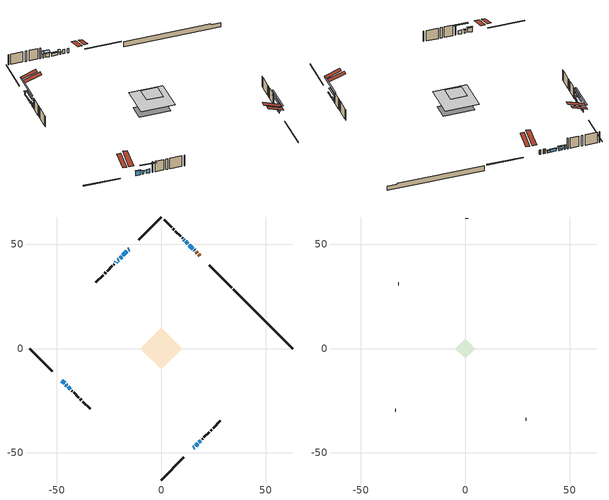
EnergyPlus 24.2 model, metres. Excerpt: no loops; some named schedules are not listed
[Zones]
conditioned space
 floor outside (Floor1 construction): -1.63,0 0,1.63 1.63,0 0,-1.63 z0.61
 floor adiabatic (AdiabaticFloorConstruction): -10,0 0,10 10,0 0,-10 z3.05
 floor foundation (Slab1 construction): -7.11,2.11 -2.11,7.11 7.11,-2.11 2.11,-7.11 z-1.83
 wall outside (RimJoist1 construction): 0,-62.94 10.8,-52.14 / -62.94,0 -52.14,-10.8 / 0,62.94 -10.8,52.14 / 33.84,29.11 23.03,39.91 z0.61:0.91
 wall outside (AdiabaticWallConstruction 1): 18.48,44.47 17.94,45 / 17.29,45.65 16.66,46.28 z0.61:2.64
 wall outside (AdiabaticWallConstruction): 16,46.94 15.79,47.16 / -18.97,43.97 -19.69,43.25 z0.61:1.53; -47.58,-15.36 -46.29,-16.65 z0.61:2.64; 15.13,47.81 13.41,49.54 z0.61:1.83; -15.36,47.58 -15.79,47.15 / -45.63,-17.31 -45.2,-17.74 / -20.34,42.6 -20.78,42.16 / -21.43,41.51 -21.87,41.08 z0.61:2.14; 15.36,-47.58 15.79,-47.15 z0.61:1.22; -16.45,46.5 -18.31,44.63 / 16.45,-46.5 17.38,-45.56 z0.61:1.12; 12.75,50.19 11.67,51.27 / -44.54,-18.4 -43.47,-19.48 z0.61:2.39; 11.02,51.93 10.83,52.11 z0.61:2.24; 18.04,-44.91 18.9,-44.04 z0.61:1.63
 wall outside (Wall1 construction): 19.56,-43.39 19.8,-43.14 / -42.81,-20.13 -42.57,-20.37 / -22.52,40.42 -22.76,40.18 / 10.18,52.76 9.94,53.01 z0.61:5.49
 wall outside (Wall2 construction): 20.46,-42.49 22.93,-40.01 / -41.91,-21.03 -39.44,-23.5 / -23.42,39.52 -25.89,37.05 / 9.28,53.66 6.81,56.14 z0.61:5.49
 wall outside (Wall3 construction): 23.59,-39.36 24.14,-38.8 / -38.78,-24.16 -38.23,-24.72 / -26.55,36.39 -27.11,35.84 / 6.15,56.79 5.6,57.35 z0.61:5.49
 wall outside (Wall4 construction): 24.8,-38.14 28.31,-34.63 / -37.57,-25.37 -34.05,-28.89 / -27.76,35.18 -31.28,31.67 / 4.94,58 1.42,61.52 z0.61:5.49
 wall foundation (FoundationWall1 construction): 34.49,28.45,-1.83 34.49,28.45,0.61 60.1,2.84,0.61 60.1,2.84,0.11 62.94,0,0.11 62.94,0,-1.83
 window (WindowConstruction 12): 16,46.94 15.79,47.16 z0.61:1.52
 window (WindowConstruction 7): -47.58,-15.36 -46.29,-16.65 z0.61:2.64
 window (WindowConstruction 8): 15.13,47.81 13.41,49.54 z0.61:1.83
 window (WindowConstruction 9): -15.36,47.58 -15.79,47.15 z0.61:2.13
 window (WindowConstruction 10): 15.36,-47.58 15.79,-47.15 z0.61:1.22
 window (WindowConstruction 11): -45.63,-17.31 -45.2,-17.74 z0.61:2.13
 window (WindowConstruction 13): -16.45,46.49 -18.31,44.63 z0.61:1.12
 window (WindowConstruction 14): 16.45,-46.49 17.38,-45.56 z0.61:1.12
 window (WindowConstruction): 12.75,50.19 11.67,51.27 z0.61:2.39
 window (WindowConstruction 1): 11.01,51.93 10.84,52.11 z0.61:2.23
 window (WindowConstruction 2): -18.97,43.97 -19.69,43.25 z0.61:1.52
 window (WindowConstruction 3): -20.35,42.6 -20.78,42.17 z0.61:2.13
 window (WindowConstruction 4): -21.43,41.51 -21.86,41.08 z0.61:2.13
 window (WindowConstruction 5): 18.04,-44.9 18.9,-44.04 z0.61:1.62
 window (WindowConstruction 6): -44.54,-18.4 -43.47,-19.48 z0.61:2.39
 door (Door): 18.48,44.47 17.95,45 z0.61:2.64
 door (Door 1): 17.29,45.65 16.66,46.28 z0.61:2.64
 ceiling adiabatic (AdiabaticFloorConstruction): 0,-10 10,0 0,10 -10,0 z3.05
 roof outside (Roof2 construction): 14.7,-48.24,5.49 9.53,-43.07,7.93 8.17,-44.43,7.93 13.34,-49.6,5.49; -48.24,-14.7,5.49 -43.07,-9.53,7.93 -44.43,-8.17,7.93 -49.6,-13.34,5.49; -14.7,48.24,5.49 -9.53,43.07,7.93 -8.17,44.43,7.93 -13.34,49.6,5.49; 19.13,43.81,5.49 13.96,38.64,7.93 15.32,37.27,7.93 20.5,42.45,5.49
attic - vented
 floor to conditioned space (Floor3 construction Reversed): -4.77,0 0,4.77 4.77,0 0,-4.77 z5.49
 wall outside (Wall5 construction): 28.97,-33.97 29.08,-33.86 / -33.4,-29.54 -33.29,-29.65 / -31.93,31.01 -32.04,30.9 / 0.77,62.18 0.66,62.29 z0.61:5.49
 roof outside (Roof1 construction): 12.68,-50.26,5.49 8.04,-45.62,7.68 6.82,-46.84,7.68 11.46,-51.48,5.49; -50.26,-12.68,5.49 -45.62,-8.04,7.68 -46.84,-6.82,7.68 -51.48,-11.46,5.49; -12.68,50.26,5.49 -8.04,45.62,7.68 -6.82,46.84,7.68 -11.46,51.48,5.49; 21.15,41.79,5.49 16.51,37.15,7.68 17.73,35.92,7.68 22.38,40.57,5.49
shading: 15.58,47.37 16.21,46.73 17.51,48.02 16.87,48.66 z1.82; -46.15,-16.8 -47.72,-15.22 -48.02,-15.51 -46.44,-17.09 z2.84; 13.26,49.68 15.27,47.67 15.56,47.96 13.55,49.97 z2.03; -15.93,47.01 -15.22,47.72 -15.51,48.02 -16.22,47.3 z2.34; 15.93,-47.01 15.22,-47.72 15.51,-48.02 16.22,-47.3 z1.42; -45.06,-17.88 -45.77,-17.17 -46.07,-17.46 -45.35,-18.17 z2.34; -21.91,41.04 -12.86,50.09 -13.15,50.38 -22.2,41.33 z6.2; 20.97,-41.97 12.86,-50.09 13.15,-50.38 21.26,-42.26 z6.2; 11.46,51.48 12.96,49.98 14.25,51.28 12.75,52.78 z2.69; 10.62,52.32 11.23,51.72 12.52,53.01 11.92,53.61 z2.53; -21.56,41.39 -17.1,45.84 -17.4,46.13 -21.85,41.68 z4.16; -22.64,40.3 -18.48,44.46 -18.77,44.75 -22.93,40.59 z4.77; -22.01,40.94 -21.29,41.65 -21.58,41.94 -22.3,41.23 z2.34; 20.77,-42.18 16.17,-46.77 16.46,-47.06 21.06,-42.47 z4.26; -41.6,-21.34 -46.41,-16.53 -46.7,-16.82 -41.89,-21.63 z5.03
[Building]
Building 1: Terrain=Suburbs
[Site:Location]
Edmonton Intl AP_AB: Latitude {deg}=53.31; Longitude {deg}=-113.58; Time Zone {hr}=-7; Elevation {m}=723; Keep Site Location Information=Yes
[Site:GroundTemperature:Shallow]
-1.56185, -3.61833, -3.78302, -2.80711, 1.11059, 5.01004, 8.39065, 10.5322, 10.7141, 8.97234, 5.67794, 1.89811
[Site:WaterMainsTemperature]
Calculation Method=Schedule; Temperature Schedule=mains temperature schedule
[Material] Roughness=Rough; Thermal Absorptance=0.9
Name | Thickness {m} | Conductivity {W/m-K} | Density {kg/m3} | Specific Heat {J/kg-K} | Solar Absorptance | Visible Absorptance
asphalt or fiberglass shingles | 0.00635 | 0.162714 | 1121.4 | 1465.45 | 0.4 | 0.4
ceiling loosefill ins | 0.254 | 0.0480833 | 16.02 | 1046.75 | 0.7 | 0.7
ceiling stud and cavity | 0.1397 | 0.955832 | 65.682 | 1177.47 | 0.7 | 0.7
concrete 4.0 in. | 0.1016 | 1.803125 | 2242.8 | 837.4 | 0.7 | 0.7
concrete 8.0 in. | 0.2032 | 1.803125 | 2242.8 | 837.4 | 0.7 | 0.7
door material | 0.04445 | 0.053851 | 512.64 | 1214.23 | 0.7 | 0.7
exterior vertical ins | 0.07309 | 0.029427 | 32.04 | 1214.23 | 0.7 | 0.7
floor covering | 0.0127 | 0.0433444 | 54.468 | 1339.84 | 0.6 | 0.6
floor rigid ins; rim joist rigid ins; wall rigid ins | 0.051816 | 0.029427 | 32.04 | 1214.23 | 0.7 | 0.7
floor rigid ins 1; wall rigid ins 1 | 0.512978 | 0.029427 | 32.04 | 1214.23 | 0.7 | 0.7
floor stud and cavity | 0.1397 | 0.0930976 | 92.3553 | 1139.71 | 0.7 | 0.7
floor stud and cavity 1 | 0.1397 | 1.75129 | 37.0049 | 1207.88 | 0.7 | 0.7
furniture material conditioned space 1 | 0.1524 | 0.115458 | 640.8 | 1214.23 | 0.6 | 0.6
gypsum board | 0.0127 | 0.160291 | 801 | 837.4 | 0.6 | 0.6
gypsum board 1 | 0.0127 | 0.160291 | 801 | 837.4 | 0.7 | 0.7
osb sheathing 0.5 in. | 0.0127 | 0.115458 | 512.64 | 1214.23 | 0.7 | 0.7
osb sheathing 0.75 in. | 0.01905 | 0.115458 | 512.64 | 1214.23 | 0.7 | 0.7
osb sheathing 2.0 in. | 0.0508 | 0.115458 | 512.64 | 1214.23 | 0.7 | 0.7
rim joist stud and cavity | 0.0508 | 0.0413573 | 125.044 | 1163.47 | 0.6 | 0.6
roof rigid ins | 0.103632 | 0.029427 | 32.04 | 1214.23 | 0.7 | 0.7
roof stud and cavity | 0.2032 | 0.454718 | 78.34581 | 1123.46 | 0.7 | 0.7
wall stud and cavity | 0.1397 | 0.340519 | 139.0536 | 1170.24 | 0.7 | 0.7
wall stud and cavity 1 | 0.1397 | 0.219171 | 139.0536 | 1170.24 | 0.7 | 0.7
wall stud and cavity 2 | 0.1397 | 0.413238 | 139.0536 | 1170.24 | 0.7 | 0.7
wall stud and cavity 3 | 0.1397 | 0.216185 | 139.0536 | 1170.24 | 0.7 | 0.7
wall stud and cavity 4 | 0.0889 | 6.1454 | 50.32683 | 1063.81 | 0.6 | 0.6
wall stud and cavity 5 | 0.0889 | 0.380278 | 52.3479 | 1209.89 | 0.7 | 0.7
wall stud and cavity 6 | 0.0889 | 0.391764 | 83.0341 | 1211.67 | 0.7 | 0.7
wood siding | 0.0254 | 0.102417 | 544.68 | 1172.36 | 0.4 | 0.4
wood siding 1 | 0.00254 | 0.102417 | 544.68 | 1172.36 | 0.4 | 0.4
wood siding 2; wood siding 3; wood siding 4 | 0.0254 | 0.102417 | 544.68 | 1172.36 | 0.7 | 0.7
[WindowMaterial:SimpleGlazingSystem]
Name | U-Factor {W/m2-K} | Solar Heat Gain Coefficient
WindowMaterial | 2.907136 | 0.64
WindowMaterial 1 | 3.33242 | 0.5
WindowMaterial 10 | 3.00537 | 0.5
WindowMaterial 2 | 3.01388 | 0.52
WindowMaterial 3 | 2.98038 | 0.54
WindowMaterial 4 | 2.992306 | 0.55
WindowMaterial 5 | 2.95426 | 0.58
WindowMaterial 6 | 2.97584 | 0.59
WindowMaterial 7 | 2.98606 | 0.56
WindowMaterial 8 | 2.28085 | 0.38
WindowMaterial 9 | 3.193875 | 0.34
[Construction]
AdiabaticFloorConstruction: floor stud and cavity 1, floor rigid ins 1, osb sheathing 0.75 in., floor covering
AdiabaticWallConstruction: wood siding 3, wall rigid ins 1, wall stud and cavity 5, gypsum board
AdiabaticWallConstruction 1: wood siding 4, wall rigid ins 1, wall stud and cavity 5, gypsum board
Door; Door 1: door material
Floor1 construction: floor stud and cavity, floor rigid ins, osb sheathing 0.75 in., floor covering
Floor3 construction Reversed: gypsum board, ceiling stud and cavity, ceiling loosefill ins
FoundationWall1 construction: concrete 8.0 in., gypsum board 1
furniture construction conditioned space 1: furniture material conditioned space 1
PartitionWallConstruction: gypsum board, wall stud and cavity 6, gypsum board
RimJoist1 construction: wood siding 2, rim joist rigid ins, osb sheathing 2.0 in., rim joist stud and cavity
Roof1 construction: asphalt or fiberglass shingles
Roof2 construction: asphalt or fiberglass shingles, roof rigid ins, osb sheathing 0.75 in., roof stud and cavity, gypsum board
Slab1 construction: concrete 4.0 in.
Wall1 construction: wood siding, wall rigid ins, osb sheathing 0.5 in., wall stud and cavity, gypsum board
Wall2 construction: wood siding, wall rigid ins, osb sheathing 0.5 in., wall stud and cavity 1, gypsum board
Wall3 construction: wood siding, wall rigid ins, osb sheathing 0.5 in., wall stud and cavity 2, gypsum board
Wall4 construction: wood siding, wall rigid ins, osb sheathing 0.5 in., wall stud and cavity 3, gypsum board
Wall5 construction: wood siding 1, wall stud and cavity 4
WindowConstruction: WindowMaterial
WindowConstruction 1: WindowMaterial 1
WindowConstruction 10: WindowMaterial 8
WindowConstruction 11; WindowConstruction 3; WindowConstruction 4; WindowConstruction 9: WindowMaterial 3
WindowConstruction 12: WindowMaterial 9
WindowConstruction 13; WindowConstruction 14: WindowMaterial 10
WindowConstruction 2: WindowMaterial 2
WindowConstruction 5: WindowMaterial 4
WindowConstruction 6: WindowMaterial 5
WindowConstruction 7: WindowMaterial 6
WindowConstruction 8: WindowMaterial 7
[Zone] Multiplier=1; Part of Total Floor Area=Yes
Name | Volume {m3}
attic - vented | 16.1385
conditioned space | 782.7
[Space]
Name | Zone | Volume {m3}
attic - vented 1 | attic - vented | 16.1385
conditioned space 1 | conditioned space | 782.7
[ZoneInfiltration:EffectiveLeakageArea]
infil attic - vented 1: Zone or Space=attic - vented 1; Schedule=Always On Discrete; Effective Air Leakage Area {cm2}=1580.17; Stack Coefficient=0.000491296; Wind Coefficient=1.49759e-05
[ZoneMixing]
whole house fan mix: Zone or Space=attic - vented; Schedule=Always On Continuous; Design Flow Rate Calculation Method=Flow/Zone; Design Flow Rate {m3/s}=0; Source Zone or Space=conditioned space
[SurfaceProperty:ExposedFoundationPerimeter]
Slab1: Exposed Perimeter Calculation Method=TotalExposedPerimeter; Total Exposed Perimeter {m}=40.233
[InternalMass] Zone or ZoneList=conditioned space; Space or SpaceList=conditioned space 1
Name | Construction | Surface Area {m2}
furniture mass conditioned space 1 | furniture construction conditioned space 1 | 119.056
partition wall mass | PartitionWallConstruction | 297.64
[Lights]
interior lighting: Zone or ZoneList or Space or SpaceList=conditioned space 1; Schedule=interior lighting schedule; Design Level Calculation Method=LightingLevel; Lighting Level {W}=343.2; Return Air Fraction=0; Fraction Radiant=0.6; Fraction Visible=0.2; Fraction Replaceable=1
[People]
occupants: Zone or ZoneList or Space or SpaceList=conditioned space 1; Number of People Schedule=occupants schedule; Number of People Calculation Method=People; Number of People=3; Fraction Radiant=0.314171; Sensible Heat Fraction=0.56303; Activity Level Schedule=occupants activity schedule; Carbon Dioxide Generation Rate {m3/s-W}=0; Enable ASHRAE 55 Comfort Warnings=No; Mean Radiant Temperature Calculation Type=EnclosureAveraged
[ElectricEquipment] Zone or ZoneList or Space or SpaceList=conditioned space 1; Design Level Calculation Method=EquipmentLevel
Name | Schedule | Design Level {W} | Fraction Latent | Fraction Radiant | Fraction Lost
clothes dryer | clothes dryer schedule | 140.772 | 0.015 | 0.081 | 0.85
clothes washer | clothes washer schedule | 32.1985 | 0.03 | 0.162 | 0.7
cooking range | cooking range schedule | 215.147 | 0.08 | 0.432 | 0.2
dishwasher | dishwasher schedule | 66.8632 | 0.3 | 0.18 | 0.4
fridge | fridge schedule | 72.9452 | 0 | 0.6 | 0
mech vent bath fan 0 | mech vent bath fan 0 schedule | 50.2 | 0 | 0 | 1
mech vent bath fan 1 | mech vent bath fan 1 schedule | 50.2 | 0 | 0 | 1
mech vent house fan | mech vent house fan schedule | 0 | 0 | 0 | 1
mech vent house fan cfis | mech vent house fan cfis schedule | 0 | 0 | 0 | 0
mech vent range fan 0 | mech vent range fan 0 schedule | 57 | 0 | 0 | 1
misc plug loads | misc plug loads schedule | 494.7 | 0.045 | 0.513 | 0.1
whole house fan | Always On Discrete | 0 | 0 | 0 | 1
[OtherEquipment] Zone or ZoneList or Space or SpaceList=conditioned space 1; Design Level Calculation Method=EquipmentLevel
Name | Fuel Type | Schedule | Design Level {W} | Fraction Latent | Fraction Radiant | Fraction Lost
clothes dryer 1 | Electricity | clothes dryer schedule | 0 | 0.015 | 0.081 | 0.85
cooking range 1 | Electricity | cooking range schedule | 0 | 0.08 | 0.432 | 0.2
general water use latent | None | general water use schedule | 62.594 | 1 | 0 | 0
general water use sensible | None | general water use schedule | -61.6891 | 0 | 0.6 | 0
mech vent house fan latent load | None | Always On Discrete | 0 | 1 | 0 | 0
mech vent house fan sensible load | None | Always On Discrete | 0 | 0 | 0 | 0
water heater energy adjustment1 | NaturalGas | Always On Discrete | 0.01 | 0 | 0 | 1
[ZoneInfiltration:DesignFlowRate] Zone or ZoneList or Space or SpaceList=conditioned space 1; Schedule=Always On Discrete; Design Flow Rate Calculation Method=Flow/Zone; Design Flow Rate {m3/s}=0
infil flow; natural vent flow; whole house fan flow
[Foundation:Kiva]
Foundation Kiva 1: Initial Indoor Air Temperature {C}=18; Wall Height Above Grade {m}=0.609996; Wall Depth Below Slab {m}=0.2032; Custom Block Material Name 1=exterior vertical ins; Custom Block Depth 1 {m}=2.43998; Custom Block X Position 1 {m}=0.2159; Custom Block Z Position 1 {m}=0
[Foundation:Kiva:Settings]
Soil Conductivity {W/m-K}=0.849921; Soil Density {kg/m3}=1842.3; Soil Specific Heat {J/kg-K}=418.7; Ground Solar Absorptivity=0.9; Ground Thermal Absorptivity=0.9; Ground Surface Roughness {m}=0.03; Far-Field Width {m}=40; Deep-Ground Boundary Condition=ZeroFlux; Deep-Ground Depth {m}=40; Minimum Cell Dimension {m}=0.2; Maximum Cell Growth Coefficient=3; Simulation Timestep=Timestep
[Exterior:Lights]
exterior lighting: Schedule=exterior lighting schedule; Design Level {W}=75.6
[Schedule:Constant]
Name | Hourly Value
Always On Continuous; mech vent house fan schedule; mech vent house fan cfis schedule; Always On Discrete | 1
occupants activity schedule | 117.228
fridge schedule | 0
[Schedule:Week:Daily]
interior lighting schedule Week Rule - Jan1-Jan27: interior lighting schedule day, interior lighting schedule day, interior lighting schedule day, interior lighting schedule day, interior lighting schedule day, interior lighting schedule day, interior lighting schedule day, interior lighting schedule default day, interior lighting schedule default day, interior lighting schedule default day, interior lighting schedule default day, interior lighting schedule default day
interior lighting schedule Week Rule - Jan28-Feb3: interior lighting schedule day, interior lighting schedule day, interior lighting schedule day, interior lighting schedule day, interior lighting schedule day 1, interior lighting schedule day 1, interior lighting schedule day 1, interior lighting schedule default day, interior lighting schedule default day, interior lighting schedule default day, interior lighting schedule default day, interior lighting schedule default day
interior lighting schedule Week Rule - Feb4-Feb24: interior lighting schedule day 1, interior lighting schedule day 1, interior lighting schedule day 1, interior lighting schedule day 1, interior lighting schedule day 1, interior lighting schedule day 1, interior lighting schedule day 1, interior lighting schedule default day, interior lighting schedule default day, interior lighting schedule default day, interior lighting schedule default day, interior lighting schedule default day
interior lighting schedule Week Rule - Feb25-Mar3: interior lighting schedule day 1, interior lighting schedule day 1, interior lighting schedule day 1, interior lighting schedule day 1, interior lighting schedule day 2, interior lighting schedule day 2, interior lighting schedule day 2, interior lighting schedule default day, interior lighting schedule default day, interior lighting schedule default day, interior lighting schedule default day, interior lighting schedule default day
interior lighting schedule Week Rule - Mar4-Mar31: interior lighting schedule day 2, interior lighting schedule day 2, interior lighting schedule day 2, interior lighting schedule day 2, interior lighting schedule day 2, interior lighting schedule day 2, interior lighting schedule day 2, interior lighting schedule default day, interior lighting schedule default day, interior lighting schedule default day, interior lighting schedule default day, interior lighting schedule default day
interior lighting schedule Week Rule - Apr1-Apr28: interior lighting schedule day 3, interior lighting schedule day 3, interior lighting schedule day 3, interior lighting schedule day 3, interior lighting schedule day 3, interior lighting schedule day 3, interior lighting schedule day 3, interior lighting schedule default day, interior lighting schedule default day, interior lighting schedule default day, interior lighting schedule default day, interior lighting schedule default day
interior lighting schedule Week Rule - Apr29-May5: interior lighting schedule day 3, interior lighting schedule day 3, interior lighting schedule day 4, interior lighting schedule day 4, interior lighting schedule day 4, interior lighting schedule day 4, interior lighting schedule day 4, interior lighting schedule default day, interior lighting schedule default day, interior lighting schedule default day, interior lighting schedule default day, interior lighting schedule default day
interior lighting schedule Week Rule - May6-May26: interior lighting schedule day 4, interior lighting schedule day 4, interior lighting schedule day 4, interior lighting schedule day 4, interior lighting schedule day 4, interior lighting schedule day 4, interior lighting schedule day 4, interior lighting schedule default day, interior lighting schedule default day, interior lighting schedule default day, interior lighting schedule default day, interior lighting schedule default day
interior lighting schedule Week Rule - May27-Jun2: interior lighting schedule day 4, interior lighting schedule day 4, interior lighting schedule day 4, interior lighting schedule day 4, interior lighting schedule day 4, interior lighting schedule day 5, interior lighting schedule day 5, interior lighting schedule default day, interior lighting schedule default day, interior lighting schedule default day, interior lighting schedule default day, interior lighting schedule default day
interior lighting schedule Week Rule - Jun3-Jun30: interior lighting schedule day 5, interior lighting schedule day 5, interior lighting schedule day 5, interior lighting schedule day 5, interior lighting schedule day 5, interior lighting schedule day 5, interior lighting schedule day 5, interior lighting schedule default day, interior lighting schedule default day, interior lighting schedule default day, interior lighting schedule default day, interior lighting schedule default day
interior lighting schedule Week Rule - Jul1-Jul28: interior lighting schedule day 6, interior lighting schedule day 6, interior lighting schedule day 6, interior lighting schedule day 6, interior lighting schedule day 6, interior lighting schedule day 6, interior lighting schedule day 6, interior lighting schedule default day, interior lighting schedule default day, interior lighting schedule default day, interior lighting schedule default day, interior lighting schedule default day
interior lighting schedule Week Rule - Jul29-Aug4: interior lighting schedule day 6, interior lighting schedule day 6, interior lighting schedule day 6, interior lighting schedule day 7, interior lighting schedule day 7, interior lighting schedule day 7, interior lighting schedule day 7, interior lighting schedule default day, interior lighting schedule default day, interior lighting schedule default day, interior lighting schedule default day, interior lighting schedule default day
interior lighting schedule Week Rule - Aug5-Aug25: interior lighting schedule day 7, interior lighting schedule day 7, interior lighting schedule day 7, interior lighting schedule day 7, interior lighting schedule day 7, interior lighting schedule day 7, interior lighting schedule day 7, interior lighting schedule default day, interior lighting schedule default day, interior lighting schedule default day, interior lighting schedule default day, interior lighting schedule default day
interior lighting schedule Week Rule - Aug26-Sep1: interior lighting schedule day 7, interior lighting schedule day 7, interior lighting schedule day 7, interior lighting schedule day 7, interior lighting schedule day 7, interior lighting schedule day 7, interior lighting schedule day 8, interior lighting schedule default day, interior lighting schedule default day, interior lighting schedule default day, interior lighting schedule default day, interior lighting schedule default day
interior lighting schedule Week Rule - Sep2-Sep29: interior lighting schedule day 8, interior lighting schedule day 8, interior lighting schedule day 8, interior lighting schedule day 8, interior lighting schedule day 8, interior lighting schedule day 8, interior lighting schedule day 8, interior lighting schedule default day, interior lighting schedule default day, interior lighting schedule default day, interior lighting schedule default day, interior lighting schedule default day
interior lighting schedule Week Rule - Sep30-Oct6: interior lighting schedule day 8, interior lighting schedule day 9, interior lighting schedule day 9, interior lighting schedule day 9, interior lighting schedule day 9, interior lighting schedule day 9, interior lighting schedule day 9, interior lighting schedule default day, interior lighting schedule default day, interior lighting schedule default day, interior lighting schedule default day, interior lighting schedule default day
interior lighting schedule Week Rule - Oct7-Oct27: interior lighting schedule day 9, interior lighting schedule day 9, interior lighting schedule day 9, interior lighting schedule day 9, interior lighting schedule day 9, interior lighting schedule day 9, interior lighting schedule day 9, interior lighting schedule default day, interior lighting schedule default day, interior lighting schedule default day, interior lighting schedule default day, interior lighting schedule default day
interior lighting schedule Week Rule - Oct28-Nov3: interior lighting schedule day 9, interior lighting schedule day 9, interior lighting schedule day 9, interior lighting schedule day 9, interior lighting schedule day 10, interior lighting schedule day 10, interior lighting schedule day 10, interior lighting schedule default day, interior lighting schedule default day, interior lighting schedule default day, interior lighting schedule default day, interior lighting schedule default day
interior lighting schedule Week Rule - Nov4-Nov24: interior lighting schedule day 10, interior lighting schedule day 10, interior lighting schedule day 10, interior lighting schedule day 10, interior lighting schedule day 10, interior lighting schedule day 10, interior lighting schedule day 10, interior lighting schedule default day, interior lighting schedule default day, interior lighting schedule default day, interior lighting schedule default day, interior lighting schedule default day
interior lighting schedule Week Rule - Nov25-Dec1: interior lighting schedule day 10, interior lighting schedule day 10, interior lighting schedule day 10, interior lighting schedule day 10, interior lighting schedule day 10, interior lighting schedule day 10, interior lighting schedule day 11, interior lighting schedule default day, interior lighting schedule default day, interior lighting schedule default day, interior lighting schedule default day, interior lighting schedule default day
interior lighting schedule Week Rule - Dec2-Dec31: interior lighting schedule day 11, interior lighting schedule day 11, interior lighting schedule day 11, interior lighting schedule day 11, interior lighting schedule day 11, interior lighting schedule day 11, interior lighting schedule day 11, interior lighting schedule default day, interior lighting schedule default day, interior lighting schedule default day, interior lighting schedule default day, interior lighting schedule default day
occupants schedule Week Rule - Jan1-Dec31: occupants schedule day, occupants schedule day, occupants schedule day, occupants schedule day, occupants schedule day, occupants schedule day, occupants schedule day, occupants schedule default day, occupants schedule default day, occupants schedule default day, occupants schedule default day, occupants schedule default day
clothes dryer schedule Week Rule - Jan1-Dec31: clothes dryer schedule day, clothes dryer schedule day, clothes dryer schedule day, clothes dryer schedule day, clothes dryer schedule day, clothes dryer schedule day, clothes dryer schedule day, clothes dryer schedule default day, clothes dryer schedule default day, clothes dryer schedule default day, clothes dryer schedule default day, clothes dryer schedule default day
clothes washer schedule Week Rule - Jan1-Dec31: clothes washer schedule day, clothes washer schedule day, clothes washer schedule day, clothes washer schedule day, clothes washer schedule day, clothes washer schedule day, clothes washer schedule day, clothes washer schedule default day, clothes washer schedule default day, clothes washer schedule default day, clothes washer schedule default day, clothes washer schedule default day
cooking range schedule Week Rule - Jan1-Dec31: cooking range schedule day, cooking range schedule day, cooking range schedule day, cooking range schedule day, cooking range schedule day, cooking range schedule day, cooking range schedule day, cooking range schedule default day, cooking range schedule default day, cooking range schedule default day, cooking range schedule default day, cooking range schedule default day
dishwasher schedule Week Rule - Jan1-Dec31: dishwasher schedule day, dishwasher schedule day, dishwasher schedule day, dishwasher schedule day, dishwasher schedule day, dishwasher schedule day, dishwasher schedule day, dishwasher schedule default day, dishwasher schedule default day, dishwasher schedule default day, dishwasher schedule default day, dishwasher schedule default day
mech vent bath fan 0 schedule Week Rule - Jan1-Dec31: mech vent bath fan 0 schedule day, mech vent bath fan 0 schedule day, mech vent bath fan 0 schedule day, mech vent bath fan 0 schedule day, mech vent bath fan 0 schedule day, mech vent bath fan 0 schedule day, mech vent bath fan 0 schedule day, mech vent bath fan 0 schedule default day, mech vent bath fan 0 schedule default day, mech vent bath fan 0 schedule default day, mech vent bath fan 0 schedule default day, mech vent bath fan 0 schedule default day
mech vent bath fan 1 schedule Week Rule - Jan1-Dec31: mech vent bath fan 1 schedule day, mech vent bath fan 1 schedule day, mech vent bath fan 1 schedule day, mech vent bath fan 1 schedule day, mech vent bath fan 1 schedule day, mech vent bath fan 1 schedule day, mech vent bath fan 1 schedule day, mech vent bath fan 1 schedule default day, mech vent bath fan 1 schedule default day, mech vent bath fan 1 schedule default day, mech vent bath fan 1 schedule default day, mech vent bath fan 1 schedule default day
mech vent range fan 0 schedule Week Rule - Jan1-Dec31: mech vent range fan 0 schedule day, mech vent range fan 0 schedule day, mech vent range fan 0 schedule day, mech vent range fan 0 schedule day, mech vent range fan 0 schedule day, mech vent range fan 0 schedule day, mech vent range fan 0 schedule day, mech vent range fan 0 schedule default day, mech vent range fan 0 schedule default day, mech vent range fan 0 schedule default day, mech vent range fan 0 schedule default day, mech vent range fan 0 schedule default day
misc plug loads schedule Week Rule - Jan1-Dec31: misc plug loads schedule day, misc plug loads schedule day, misc plug loads schedule day, misc plug loads schedule day, misc plug loads schedule day, misc plug loads schedule day, misc plug loads schedule day, misc plug loads schedule default day, misc plug loads schedule default day, misc plug loads schedule default day, misc plug loads schedule default day, misc plug loads schedule default day
general water use schedule Week Rule - Jan1-Dec31: general water use schedule day, general water use schedule day, general water use schedule day, general water use schedule day, general water use schedule day, general water use schedule day, general water use schedule day, general water use schedule default day, general water use schedule default day, general water use schedule default day, general water use schedule default day, general water use schedule default day
exterior lighting schedule Week Rule - Jan1-Jan27: exterior lighting schedule day, exterior lighting schedule day, exterior lighting schedule day, exterior lighting schedule day, exterior lighting schedule day, exterior lighting schedule day, exterior lighting schedule day, exterior lighting schedule default day, exterior lighting schedule default day, exterior lighting schedule default day, exterior lighting schedule default day, exterior lighting schedule default day
exterior lighting schedule Week Rule - Jan28-Feb3: exterior lighting schedule day, exterior lighting schedule day, exterior lighting schedule day, exterior lighting schedule day, exterior lighting schedule day 1, exterior lighting schedule day 1, exterior lighting schedule day 1, exterior lighting schedule default day, exterior lighting schedule default day, exterior lighting schedule default day, exterior lighting schedule default day, exterior lighting schedule default day
exterior lighting schedule Week Rule - Feb4-Feb24: exterior lighting schedule day 1, exterior lighting schedule day 1, exterior lighting schedule day 1, exterior lighting schedule day 1, exterior lighting schedule day 1, exterior lighting schedule day 1, exterior lighting schedule day 1, exterior lighting schedule default day, exterior lighting schedule default day, exterior lighting schedule default day, exterior lighting schedule default day, exterior lighting schedule default day
exterior lighting schedule Week Rule - Feb25-Mar3: exterior lighting schedule day 1, exterior lighting schedule day 1, exterior lighting schedule day 1, exterior lighting schedule day 1, exterior lighting schedule day 2, exterior lighting schedule day 2, exterior lighting schedule day 2, exterior lighting schedule default day, exterior lighting schedule default day, exterior lighting schedule default day, exterior lighting schedule default day, exterior lighting schedule default day
exterior lighting schedule Week Rule - Mar4-Mar31: exterior lighting schedule day 2, exterior lighting schedule day 2, exterior lighting schedule day 2, exterior lighting schedule day 2, exterior lighting schedule day 2, exterior lighting schedule day 2, exterior lighting schedule day 2, exterior lighting schedule default day, exterior lighting schedule default day, exterior lighting schedule default day, exterior lighting schedule default day, exterior lighting schedule default day
exterior lighting schedule Week Rule - Apr1-Apr28: exterior lighting schedule day 3, exterior lighting schedule day 3, exterior lighting schedule day 3, exterior lighting schedule day 3, exterior lighting schedule day 3, exterior lighting schedule day 3, exterior lighting schedule day 3, exterior lighting schedule default day, exterior lighting schedule default day, exterior lighting schedule default day, exterior lighting schedule default day, exterior lighting schedule default day
exterior lighting schedule Week Rule - Apr29-May5: exterior lighting schedule day 3, exterior lighting schedule day 3, exterior lighting schedule day 4, exterior lighting schedule day 4, exterior lighting schedule day 4, exterior lighting schedule day 4, exterior lighting schedule day 4, exterior lighting schedule default day, exterior lighting schedule default day, exterior lighting schedule default day, exterior lighting schedule default day, exterior lighting schedule default day
exterior lighting schedule Week Rule - May6-May26: exterior lighting schedule day 4, exterior lighting schedule day 4, exterior lighting schedule day 4, exterior lighting schedule day 4, exterior lighting schedule day 4, exterior lighting schedule day 4, exterior lighting schedule day 4, exterior lighting schedule default day, exterior lighting schedule default day, exterior lighting schedule default day, exterior lighting schedule default day, exterior lighting schedule default day
exterior lighting schedule Week Rule - May27-Jun2: exterior lighting schedule day 4, exterior lighting schedule day 4, exterior lighting schedule day 4, exterior lighting schedule day 4, exterior lighting schedule day 4, exterior lighting schedule day 5, exterior lighting schedule day 5, exterior lighting schedule default day, exterior lighting schedule default day, exterior lighting schedule default day, exterior lighting schedule default day, exterior lighting schedule default day
exterior lighting schedule Week Rule - Jun3-Jun30: exterior lighting schedule day 5, exterior lighting schedule day 5, exterior lighting schedule day 5, exterior lighting schedule day 5, exterior lighting schedule day 5, exterior lighting schedule day 5, exterior lighting schedule day 5, exterior lighting schedule default day, exterior lighting schedule default day, exterior lighting schedule default day, exterior lighting schedule default day, exterior lighting schedule default day
[Schedule:Year]
interior lighting schedule: interior lighting schedule Week Rule - Jan1-Jan27, 1, 1, 1, 27, interior lighting schedule Week Rule - Jan28-Feb3, 1, 28, 2, 3, interior lighting schedule Week Rule - Feb4-Feb24, 2, 4, 2, 24, interior lighting schedule Week Rule - Feb25-Mar3, 2, 25, 3, 3, interior lighting schedule Week Rule - Mar4-Mar31, 3, 4, 3, 31, interior lighting schedule Week Rule - Apr1-Apr28, 4, 1, 4, 28, interior lighting schedule Week Rule - Apr29-May5, 4, 29, 5, 5, interior lighting schedule Week Rule - May6-May26, 5, 6, 5, 26, interior lighting schedule Week Rule - May27-Jun2, 5, 27, 6, 2, interior lighting schedule Week Rule - Jun3-Jun30, 6, 3, 6, 30, interior lighting schedule Week Rule - Jul1-Jul28, 7, 1, 7, 28, interior lighting schedule Week Rule - Jul29-Aug4, 7, 29, 8, 4, interior lighting schedule Week Rule - Aug5-Aug25, 8, 5, 8, 25, interior lighting schedule Week Rule - Aug26-Sep1, 8, 26, 9, 1, interior lighting schedule Week Rule - Sep2-Sep29, 9, 2, 9, 29, interior lighting schedule Week Rule - Sep30-Oct6, 9, 30, 10, 6, interior lighting schedule Week Rule - Oct7-Oct27, 10, 7, 10, 27, interior lighting schedule Week Rule - Oct28-Nov3, 10, 28, 11, 3, interior lighting schedule Week Rule - Nov4-Nov24, 11, 4, 11, 24, interior lighting schedule Week Rule - Nov25-Dec1, 11, 25, 12, 1, interior lighting schedule Week Rule - Dec2-Dec31, 12, 2, 12, 31
occupants schedule: occupants schedule Week Rule - Jan1-Dec31, 1, 1, 12, 31
clothes dryer schedule: clothes dryer schedule Week Rule - Jan1-Dec31, 1, 1, 12, 31
clothes washer schedule: clothes washer schedule Week Rule - Jan1-Dec31, 1, 1, 12, 31
cooking range schedule: cooking range schedule Week Rule - Jan1-Dec31, 1, 1, 12, 31
dishwasher schedule: dishwasher schedule Week Rule - Jan1-Dec31, 1, 1, 12, 31
mech vent bath fan 0 schedule: mech vent bath fan 0 schedule Week Rule - Jan1-Dec31, 1, 1, 12, 31
mech vent bath fan 1 schedule: mech vent bath fan 1 schedule Week Rule - Jan1-Dec31, 1, 1, 12, 31
mech vent range fan 0 schedule: mech vent range fan 0 schedule Week Rule - Jan1-Dec31, 1, 1, 12, 31
misc plug loads schedule: misc plug loads schedule Week Rule - Jan1-Dec31, 1, 1, 12, 31
general water use schedule: general water use schedule Week Rule - Jan1-Dec31, 1, 1, 12, 31
exterior lighting schedule: exterior lighting schedule Week Rule - Jan1-Jan27, 1, 1, 1, 27, exterior lighting schedule Week Rule - Jan28-Feb3, 1, 28, 2, 3, exterior lighting schedule Week Rule - Feb4-Feb24, 2, 4, 2, 24, exterior lighting schedule Week Rule - Feb25-Mar3, 2, 25, 3, 3, exterior lighting schedule Week Rule - Mar4-Mar31, 3, 4, 3, 31, exterior lighting schedule Week Rule - Apr1-Apr28, 4, 1, 4, 28, exterior lighting schedule Week Rule - Apr29-May5, 4, 29, 5, 5, exterior lighting schedule Week Rule - May6-May26, 5, 6, 5, 26, exterior lighting schedule Week Rule - May27-Jun2, 5, 27, 6, 2, exterior lighting schedule Week Rule - Jun3-Jun30, 6, 3, 6, 30, exterior lighting schedule Week Rule - Jul1-Jul28, 7, 1, 7, 28, exterior lighting schedule Week Rule - Jul29-Aug4, 7, 29, 8, 4, exterior lighting schedule Week Rule - Aug5-Aug25, 8, 5, 8, 25, exterior lighting schedule Week Rule - Aug26-Sep1, 8, 26, 9, 1, exterior lighting schedule Week Rule - Sep2-Sep29, 9, 2, 9, 29, exterior lighting schedule Week Rule - Sep30-Oct6, 9, 30, 10, 6, exterior lighting schedule Week Rule - Oct7-Oct27, 10, 7, 10, 27, exterior lighting schedule Week Rule - Oct28-Nov3, 10, 28, 11, 3, exterior lighting schedule Week Rule - Nov4-Nov24, 11, 4, 11, 24, exterior lighting schedule Week Rule - Nov25-Dec1, 11, 25, 12, 1, exterior lighting schedule Week Rule - Dec2-Dec31, 12, 2, 12, 31
[Schedule:Compact]
mains temperature schedule: Through: 01/01, For: AllDays, Until: 24:00, 3.97167, Through: 01/02, For: AllDays, Until: 24:00, 3.90778, Through: 01/03, For: AllDays, Until: 24:00, 3.84556, Through: 01/04, For: AllDays, Until: 24:00, 3.78389, Through: 01/05, For: AllDays, Until: 24:00, 3.72278, Through: 01/06, For: AllDays, Until: 24:00, 3.66278, Through: 01/07, For: AllDays, Until: 24:00, 3.60389, Through: 01/08, For: AllDays, Until: 24:00, 3.54556, Through: 01/09, For: AllDays, Until: 24:00, 3.48833, Through: 01/10, For: AllDays, Until: 24:00, 3.43167, Through: 01/11, For: AllDays, Until: 24:00, 3.37611, Through: 01/12, For: AllDays, Until: 24:00, 3.32167, Through: 01/13, For: AllDays, Until: 24:00, 3.26833, Through: 01/14, For: AllDays, Until: 24:00, 3.21556, Through: 01/15, For: AllDays, Until: 24:00, 3.16444, Through: 01/16, For: AllDays, Until: 24:00, 3.11389, Through: 01/17, For: AllDays, Until: 24:00, 3.06444, Through: 01/18, For: AllDays, Until: 24:00, 3.01611, Through: 01/19, For: AllDays, Until: 24:00, 2.96889, Through: 01/20, For: AllDays, Until: 24:00, 2.92278, Through: 01/21, For: AllDays, Until: 24:00, 2.87722, Through: 01/22, For: AllDays, Until: 24:00, 2.83333, Through: 01/23, For: AllDays, Until: 24:00, 2.79056, Through: 01/24, For: AllDays, Until: 24:00, 2.74889, Through: 01/25, For: AllDays, Until: 24:00, 2.70833, Through: 01/26, For: AllDays, Until: 24:00, 2.66889, Through: 01/27, For: AllDays, Until: 24:00, 2.63056, Through: 01/28, For: AllDays, Until: 24:00, 2.59333, Through: 01/29, For: AllDays, Until: 24:00, 2.55778, Through: 01/30, For: AllDays, Until: 24:00, 2.52278, Through: 01/31, For: AllDays, Until: 24:00, 2.48944, Through: 02/01, For: AllDays, Until: 24:00, 2.45722, Through: 02/02, For: AllDays, Until: 24:00, 2.42611, Through: 02/03, For: AllDays, Until: 24:00, 2.39667, Through: 02/04, For: AllDays, Until: 24:00, 2.36833, Through: 02/05, For: AllDays, Until: 24:00, 2.34111, Through: 02/06, For: AllDays, Until: 24:00, 2.315, Through: 02/07, For: AllDays, Until: 24:00, 2.29056, Through: 02/08, For: AllDays, Until: 24:00, 2.26722, Through: 02/09, For: AllDays, Until: 24:00, 2.245, Through: 02/10, For: AllDays, Until: 24:00, 2.22444, Through: 02/11, For: AllDays, Until: 24:00, 2.20444, Through: 02/12, For: AllDays, Until: 24:00, 2.18667, Through: 02/13, For: AllDays, Until: 24:00, 2.17, Through: 02/14, For: AllDays, Until: 24:00, 2.15444, Through: 02/15, For: AllDays, Until: 24:00, 2.14, Through: 02/16, For: AllDays, Until: 24:00, 2.12722, Through: 02/17, For: AllDays, Until: 24:00, 2.11556, Through: 02/18, For: AllDays, Until: 24:00, 2.10556, Through: 02/19, For: AllDays, Until: 24:00, 2.09667, Through: 02/20, For: AllDays, Until: 24:00, 2.08889, Through: 02/21, For: AllDays, Until: 24:00, 2.08278, Through: 02/22, For: AllDays, Until: 24:00, 2.07833, Through: 02/23, For: AllDays, Until: 24:00, 2.07444, Through: 02/24, For: AllDays, Until: 24:00, 2.07278, Through: 02/25, For: AllDays, Until: 24:00, 2.07167, Through: 02/26, For: AllDays, Until: 24:00, 2.07222, Through: 02/27, For: AllDays, Until: 24:00, 2.07444, Through: 02/28, For: AllDays, Until: 24:00, 2.07778, Through: 03/01, For: AllDays, Until: 24:00, 2.08222, Through: 03/02, For: AllDays, Until: 24:00, 2.08833, Through: 03/03, For: AllDays, Until: 24:00, 2.09556, Through: 03/04, For: AllDays, Until: 24:00, 2.10444, Through: 03/05, For: AllDays, Until: 24:00, 2.11444, Through: 03/06, For: AllDays, Until: 24:00, 2.12556, Through: 03/07, For: AllDays, Until: 24:00, 2.13833, Through: 03/08, For: AllDays, Until: 24:00, 2.15278, Through: 03/09, For: AllDays, Until: 24:00, 2.16778, Through: 03/10, For: AllDays, Until: 24:00, 2.18444, Through: 03/11, For: AllDays, Until: 24:00, 2.20278, Through: 03/12, For: AllDays, Until: 24:00, 2.22167, Through: 03/13, For: AllDays, Until: 24:00, 2.24278, Through: 03/14, For: AllDays, Until: 24:00, 2.26444, Through: 03/15, For: AllDays, Until: 24:00, 2.28778, Through: 03/16, For: AllDays, Until: 24:00, 2.31222, Through: 03/17, For: AllDays, Until: 24:00, 2.33778, Through: 03/18, For: AllDays, Until: 24:00, 2.365, Through: 03/19, For: AllDays, Until: 24:00, 2.39333, Through: 03/20, For: AllDays, Until: 24:00, 2.42278, Through: 03/21, For: AllDays, Until: 24:00, 2.45389, Through: 03/22, For: AllDays, Until: 24:00, 2.48611, Through: 03/23, For: AllDays, Until: 24:00, 2.51889, Through: 03/24, For: AllDays, Until: 24:00, 2.55389, Through: 03/25, For: AllDays, Until: 24:00, 2.58944, Through: 03/26, For: AllDays, Until: 24:00, 2.62611, Through: 03/27, For: AllDays, Until: 24:00, 2.66444, Through: 03/28, For: AllDays, Until: 24:00, 2.70389, Through: 03/29, For: AllDays, Until: 24:00, 2.74389, Through: 03/30, For: AllDays, Until: 24:00, 2.78556, Through: 03/31, For: AllDays, Until: 24:00, 2.82833, Through: 04/01, For: AllDays, Until: 24:00, 2.87222, Through: 04/02, For: AllDays, Until: 24:00, 2.91722, Through: 04/03, For: AllDays, Until: 24:00, 2.96333, Through: 04/04, For: AllDays, Until: 24:00, 3.01056, Through: 04/05, For: AllDays, Until: 24:00, 3.05889, Through: 04/06, For: AllDays, Until: 24:00, 3.10833, Through: 04/07, For: AllDays, Until: 24:00, 3.15833, Through: 04/08, For: AllDays, Until: 24:00, 3.21, Through: 04/09, For: AllDays, Until: 24:00, 3.26222, Through: 04/10, For: AllDays, Until: 24:00, 3.31556, Through: 04/11, For: AllDays, Until: 24:00, 3.37, Through: 04/12, For: AllDays, Until: 24:00, 3.42556, Through: 04/13, For: AllDays, Until: 24:00, 3.48167, Through: 04/14, For: AllDays, Until: 24:00, 3.53889, Through: 04/15, For: AllDays, Until: 24:00, 3.59722, Through: 04/16, For: AllDays, Until: 24:00, 3.65611, Through: 04/17, For: AllDays, Until: 24:00, 3.71611, Through: 04/18, For: AllDays, Until: 24:00, 3.77667, Through: 04/19, For: AllDays, Until: 24:00, 3.83833, Through: 04/20, For: AllDays, Until: 24:00, 3.90111, Through: 04/21, For: AllDays, Until: 24:00, 3.96444, Through: 04/22, For: AllDays, Until: 24:00, 4.02833, Through: 04/23, For: AllDays, Until: 24:00, 4.09333, Through: 04/24, For: AllDays, Until: 24:00, 4.15889, Through: 04/25, For: AllDays, Until: 24:00, 4.225, Through: 04/26, For: AllDays, Until: 24:00, 4.29222, Through: 04/27, For: AllDays, Until: 24:00, 4.36, Through: 04/28, For: AllDays, Until: 24:00, 4.42833, Through: 04/29, For: AllDays, Until: 24:00, 4.49722, Through: 04/30, For: AllDays, Until: 24:00, 4.56667, Through: 05/01, For: AllDays, Until: 24:00, 4.63722, Through: 05/02, For: AllDays, Until: 24:00, 4.70833, Through: 05/03, For: AllDays, Until: 24:00, 4.77944, Through: 05/04, For: AllDays, Until: 24:00, 4.85167, Through: 05/05, For: AllDays, Until: 24:00, 4.92389, Through: 05/06, For: AllDays, Until: 24:00, 4.99722, Through: 05/07, For: AllDays, Until: 24:00, 5.07056, Through: 05/08, For: AllDays, Until: 24:00, 5.145, Through: 05/09, For: AllDays, Until: 24:00, 5.21944, Through: 05/10, For: AllDays, Until: 24:00, 5.29389, Through: 05/11, For: AllDays, Until: 24:00, 5.36944, Through: 05/12, For: AllDays, Until: 24:00, 5.445, Through: 05/13, For: AllDays, Until: 24:00, 5.52111, Through: 05/14, For: AllDays, Until: 24:00, 5.59722, Through: 05/15, For: AllDays, Until: 24:00, 5.67389, Through: 05/16, For: AllDays, Until: 24:00, 5.75056, Through: 05/17, For: AllDays, Until: 24:00, 5.82778, Through: 05/18, For: AllDays, Until: 24:00, 5.90556, Through: 05/19, For: AllDays, Until: 24:00, 5.98278, Through: 05/20, For: AllDays, Until: 24:00, 6.06056, Through: 05/21, For: AllDays, Until: 24:00, 6.13889, Through: 05/22, For: AllDays, Until: 24:00, 6.21667, Through: 05/23, For: AllDays, Until: 24:00, 6.295, Through: 05/24, For: AllDays, Until: 24:00, 6.37333, Through: 05/25, For: AllDays, Until: 24:00, 6.45222, Through: 05/26, For: AllDays, Until: 24:00, 6.53056, Through: 05/27, For: AllDays, Until: 24:00, 6.60889, Through: 05/28, For: AllDays, Until: 24:00, 6.68778, Through: 05/29, For: AllDays, Until: 24:00, 6.76611, Through: 05/30, For: AllDays, Until: 24:00, 6.84444, Through: 05/31, For: AllDays, Until: 24:00, 6.92278, Through: 06/01, For: AllDays, Until: 24:00, 7.00111, Through: 06/02, For: AllDays, Until: 24:00, 7.07944, Through: 06/03, For: AllDays, Until: 24:00, 7.15778, Through: 06/04, For: AllDays, Until: 24:00, 7.23556, Through: 06/05, For: AllDays, Until: 24:00, 7.31333, Through: 06/06, For: AllDays, Until: 24:00, 7.39056, Through: 06/07, For: AllDays, Until: 24:00, 7.46833, Through: 06/08, For: AllDays, Until: 24:00, 7.545, Through: 06/09, For: AllDays, Until: 24:00, 7.62222, Through: 06/10, For: AllDays, Until: 24:00, 7.69833, Through: 06/11, For: AllDays, Until: 24:00, 7.775, Through: 06/12, For: AllDays, Until: 24:00, 7.85056, Through: 06/13, For: AllDays, Until: 24:00, 7.92611, Through: 06/14, For: AllDays, Until: 24:00, 8.00111, Through: 06/15, For: AllDays, Until: 24:00, 8.07611, Through: 06/16, For: AllDays, Until: 24:00, 8.15056, Through: 06/17, For: AllDays, Until: 24:00, 8.22389, Through: 06/18, For: AllDays, Until: 24:00, 8.29778, Through: 06/19, For: AllDays, Until: 24:00, 8.37056, Through: 06/20, For: AllDays, Until: 24:00, 8.44278, Through: 06/21, For: AllDays, Until: 24:00, 8.51444, Through: 06/22, For: AllDays, Until: 24:00, 8.58611, Through: 06/23, For: AllDays, Until: 24:00, 8.65667, Through: 06/24, For: AllDays, Until: 24:00, 8.72667, Through: 06/25, For: AllDays, Until: 24:00, 8.79611, Through: 06/26, For: AllDays, Until: 24:00, 8.865, Through: 06/27, For: AllDays, Until: 24:00, 8.93333, Through: 06/28, For: AllDays, Until: 24:00, 9.00056, Through: 06/29, For: AllDays, Until: 24:00, 9.06778, Through: 06/30, For: AllDays, Until: 24:00, 9.13333, Through: 07/01, For: AllDays, Until: 24:00, 9.19889, Through: 07/02, For: AllDays, Until: 24:00, 9.26333, Through: 07/03, For: AllDays, Until: 24:00, 9.32722, Through: 07/04, For: AllDays, Until: 24:00, 9.39056, Through: 07/05, For: AllDays, Until: 24:00, 9.45278, Through: 07/06, For: AllDays, Until: 24:00, 9.51389, Through: 07/07, For: AllDays, Until: 24:00, 9.57444, Through: 07/08, For: AllDays, Until: 24:00, 9.63389, Through: 07/09, For: AllDays, Until: 24:00, 9.69278, Through: 07/10, For: AllDays, Until: 24:00, 9.75056, Through: 07/11, For: AllDays, Until: 24:00, 9.80778, Through: 07/12, For: AllDays, Until: 24:00, 9.86333, Through: 07/13, For: AllDays, Until: 24:00, 9.91833, Through: 07/14, For: AllDays, Until: 24:00, 9.97278, Through: 07/15, For: AllDays, Until: 24:00, 10.0256, Through: 07/16, For: AllDays, Until: 24:00, 10.0778, Through: 07/17, For: AllDays, Until: 24:00, 10.1289, Through: 07/18, For: AllDays, Until: 24:00, 10.1789, Through: 07/19, For: AllDays, Until: 24:00, 10.2278, Through: 07/20, For: AllDays, Until: 24:00, 10.2756, Through: 07/21, For: AllDays, Until: 24:00, 10.3222, Through: 07/22, For: AllDays, Until: 24:00, 10.3683, Through: 07/23, For: AllDays, Until: 24:00, 10.4128, Through: 07/24, For: AllDays, Until: 24:00, 10.4561, Through: 07/25, For: AllDays, Until: 24:00, 10.4989, Through: 07/26, For: AllDays, Until: 24:00, 10.54, Through: 07/27, For: AllDays, Until: 24:00, 10.58, Through: 07/28, For: AllDays, Until: 24:00, 10.6189, Through: 07/29, For: AllDays, Until: 24:00, 10.6567, Through: 07/30, For: AllDays, Until: 24:00, 10.6928, Through: 07/31, For: AllDays, Until: 24:00, 10.7283, Through: 08/01, For: AllDays, Until: 24:00, 10.7622, Through: 08/02, For: AllDays, Until: 24:00, 10.7956, Through: 08/03, For: AllDays, Until: 24:00, 10.8272, Through: 08/04, For: AllDays, Until: 24:00, 10.8572, Through: 08/05, For: AllDays, Until: 24:00, 10.8867, Through: 08/06, For: AllDays, Until: 24:00, 10.9144, Through: 08/07, For: AllDays, Until: 24:00, 10.9411, Through: 08/08, For: AllDays, Until: 24:00, 10.9667, Through: 08/09, For: AllDays, Until: 24:00, 10.9906, Through: 08/10, For: AllDays, Until: 24:00, 11.0133, Through: 08/11, For: AllDays, Until: 24:00, 11.035, Through: 08/12, For: AllDays, Until: 24:00, 11.055, Through: 08/13, For: AllDays, Until: 24:00, 11.0739, Through: 08/14, For: AllDays, Until: 24:00, 11.0917, Through: 08/15, For: AllDays, Until: 24:00, 11.1078, Through: 08/16, For: AllDays, Until: 24:00, 11.1228, Through: 08/17, For: AllDays, Until: 24:00, 11.1361, Through: 08/18, For: AllDays, Until: 24:00, 11.1483, Through: 08/19, For: AllDays, Until: 24:00, 11.1594, Through: 08/20, For: AllDays, Until: 24:00, 11.1689, Through: 08/21, For: AllDays, Until: 24:00, 11.1772, Through: 08/22, For: AllDays, Until: 24:00, 11.1844, Through: 08/23, For: AllDays, Until: 24:00, 11.19, Through: 08/24, For: AllDays, Until: 24:00, 11.1939, Through: 08/25, For: AllDays, Until: 24:00, 11.1967, Through: 08/26, For: AllDays, Until: 24:00, 11.1983, Through: 08/27, For: AllDays, Until: 24:00, 11.1983, Through: 08/28, For: AllDays, Until: 24:00, 11.1972, Through: 08/29, For: AllDays, Until: 24:00, 11.195, Through: 08/30, For: AllDays, Until: 24:00, 11.1911, Through: 08/31, For: AllDays, Until: 24:00, 11.1856, Through: 09/01, For: AllDays, Until: 24:00, 11.1789, Through: 09/02, For: AllDays, Until: 24:00, 11.1711, Through: 09/03, For: AllDays, Until: 24:00, 11.1617, Through: 09/04, For: AllDays, Until: 24:00, 11.1511, Through: 09/05, For: AllDays, Until: 24:00, 11.1394, Through: 09/06, For: AllDays, Until: 24:00, 11.1261, Through: 09/07, For: AllDays, Until: 24:00, 11.1111, Through: 09/08, For: AllDays, Until: 24:00, 11.0956, Through: 09/09, For: AllDays, Until: 24:00, 11.0778, Through: 09/10, For: AllDays, Until: 24:00, 11.0594, Through: 09/11, For: AllDays, Until: 24:00, 11.0394, Through: 09/12, For: AllDays, Until: 24:00, 11.0183, Through: 09/13, For: AllDays, Until: 24:00, 10.9961, Through: 09/14, For: AllDays, Until: 24:00, 10.9722, Through: 09/15, For: AllDays, Until: 24:00, 10.9472, Through: 09/16, For: AllDays, Until: 24:00, 10.9206, Through: 09/17, For: AllDays, Until: 24:00, 10.8928, Through: 09/18, For: AllDays, Until: 24:00, 10.8639, Through: 09/19, For: AllDays, Until: 24:00, 10.8339, Through: 09/20, For: AllDays, Until: 24:00, 10.8028, Through: 09/21, For: AllDays, Until: 24:00, 10.77, Through: 09/22, For: AllDays, Until: 24:00, 10.7361, Through: 09/23, For: AllDays, Until: 24:00, 10.7011, Through: 09/24, For: AllDays, Until: 24:00, 10.665, Through: 09/25, For: AllDays, Until: 24:00, 10.6272, Through: 09/26, For: AllDays, Until: 24:00, 10.5889, Through: 09/27, For: AllDays, Until: 24:00, 10.5489, Through: 09/28, For: AllDays, Until: 24:00, 10.5078, Through: 09/29, For: AllDays, Until: 24:00, 10.4661, Through: 09/30, For: AllDays, Until: 24:00, 10.4228, Through: 10/01, For: AllDays, Until: 24:00, 10.3783, Through: 10/02, For: AllDays, Until: 24:00, 10.3328, Through: 10/03, For: AllDays, Until: 24:00, 10.2861, Through: 10/04, For: AllDays, Until: 24:00, 10.2383, Through: 10/05, For: AllDays, Until: 24:00, 10.19, Through: 10/06, For: AllDays, Until: 24:00, 10.14, Through: 10/07, For: AllDays, Until: 24:00, 10.0894, Through: 10/08, For: AllDays, Until: 24:00, 10.0372, Through: 10/09, For: AllDays, Until: 24:00, 9.98444, Through: 10/10, For: AllDays, Until: 24:00, 9.93056, Through: 10/11, For: AllDays, Until: 24:00, 9.87611, Through: 10/12, For: AllDays, Until: 24:00, 9.82, Through: 10/13, For: AllDays, Until: 24:00, 9.76333, Through: 10/14, For: AllDays, Until: 24:00, 9.70611, Through: 10/15, For: AllDays, Until: 24:00, 9.64722, Through: 10/16, For: AllDays, Until: 24:00, 9.58778, Through: 10/17, For: AllDays, Until: 24:00, 9.52778, Through: 10/18, For: AllDays, Until: 24:00, 9.46667, Through: 10/19, For: AllDays, Until: 24:00, 9.40444, Through: 10/20, For: AllDays, Until: 24:00, 9.34167, Through: 10/21, For: AllDays, Until: 24:00, 9.27778, Through: 10/22, For: AllDays, Until: 24:00, 9.21333, Through: 10/23, For: AllDays, Until: 24:00, 9.14833, Through: 10/24, For: AllDays, Until: 24:00, 9.08222, Through: 10/25, For: AllDays, Until: 24:00, 9.01556, Through: 10/26, For: AllDays, Until: 24:00, 8.94833, Through: 10/27, For: AllDays, Until: 24:00, 8.88056, Through: 10/28, For: AllDays, Until: 24:00, 8.81167, Through: 10/29, For: AllDays, Until: 24:00, 8.74222, Through: 10/30, For: AllDays, Until: 24:00, 8.67222, Through: 10/31, For: AllDays, Until: 24:00, 8.60167, Through: 11/01, For: AllDays, Until: 24:00, 8.53056, Through: 11/02, For: AllDays, Until: 24:00, 8.45889, Through: 11/03, For: AllDays, Until: 24:00, 8.38667, Through: 11/04, For: AllDays, Until: 24:00, 8.31389, Through: 11/05, For: AllDays, Until: 24:00, 8.24056, Through: 11/06, For: AllDays, Until: 24:00, 8.16667, Through: 11/07, For: AllDays, Until: 24:00, 8.09278, Through: 11/08, For: AllDays, Until: 24:00, 8.01833, Through: 11/09, For: AllDays, Until: 24:00, 7.94278, Through: 11/10, For: AllDays, Until: 24:00, 7.86778, Through: 11/11, For: AllDays, Until: 24:00, 7.79167, Through: 11/12, For: AllDays, Until: 24:00, 7.71556, Through: 11/13, For: AllDays, Until: 24:00, 7.63944, Through: 11/14, For: AllDays, Until: 24:00, 7.56222, Through: 11/15, For: AllDays, Until: 24:00, 7.48556, Through: 11/16, For: AllDays, Until: 24:00, 7.40833, Through: 11/17, For: AllDays, Until: 24:00, 7.33056, Through: 11/18, For: AllDays, Until: 24:00, 7.25278, Through: 11/19, For: AllDays, Until: 24:00, 7.175, Through: 11/20, For: AllDays, Until: 24:00, 7.09722, Through: 11/21, For: AllDays, Until: 24:00, 7.01889, Through: 11/22, For: AllDays, Until: 24:00, 6.94056, Through: 11/23, For: AllDays, Until: 24:00, 6.86222, Through: 11/24, For: AllDays, Until: 24:00, 6.78389, Through: 11/25, For: AllDays, Until: 24:00, 6.705, Through: 11/26, For: AllDays, Until: 24:00, 6.62667, Through: 11/27, For: AllDays, Until: 24:00, 6.54833, Through: 11/28, For: AllDays, Until: 24:00, 6.46944, Through: 11/29, For: AllDays, Until: 24:00, 6.39111, Through: 11/30, For: AllDays, Until: 24:00, 6.31278, Through: 12/01, For: AllDays, Until: 24:00, 6.23444, Through: 12/02, For: AllDays, Until: 24:00, 6.15611, Through: 12/03, For: AllDays, Until: 24:00, 6.07833, Through: 12/04, For: AllDays, Until: 24:00, 6.00056, Through: 12/05, For: AllDays, Until: 24:00, 5.92278, Through: 12/06, For: AllDays, Until: 24:00, 5.84556, Through: 12/07, For: AllDays, Until: 24:00, 5.76833, Through: 12/08, For: AllDays, Until: 24:00, 5.69111, Through: 12/09, For: AllDays, Until: 24:00, 5.61444, Through: 12/10, For: AllDays, Until: 24:00, 5.53778, Through: 12/11, For: AllDays, Until: 24:00, 5.46222, Through: 12/12, For: AllDays, Until: 24:00, 5.38611, Through: 12/13, For: AllDays, Until: 24:00, 5.31111, Through: 12/14, For: AllDays, Until: 24:00, 5.23611, Through: 12/15, For: AllDays, Until: 24:00, 5.16167, Through: 12/16, For: AllDays, Until: 24:00, 5.08722, Through: 12/17, For: AllDays, Until: 24:00, 5.01389, Through: 12/18, For: AllDays, Until: 24:00, 4.94056, Through: 12/19, For: AllDays, Until: 24:00, 4.86778, Through: 12/20, For: AllDays, Until: 24:00, 4.79556, Through: 12/21, For: AllDays, Until: 24:00, 4.72389, Through: 12/22, For: AllDays, Until: 24:00, 4.65333, Through: 12/23, For: AllDays, Until: 24:00, 4.58278, Through: 12/24, For: AllDays, Until: 24:00, 4.51278, Through: 12/25, For: AllDays, Until: 24:00, 4.44389, Through: 12/26, For: AllDays, Until: 24:00, 4.375, Through: 12/27, For: AllDays, Until: 24:00, 4.30722, Through: 12/28, For: AllDays, Until: 24:00, 4.24, Through: 12/29, For: AllDays, Until: 24:00, 4.17333, Through: 12/30, For: AllDays, Until: 24:00, 4.10778, Through: 12/31, For: AllDays, Until: 24:00, 4.04278
